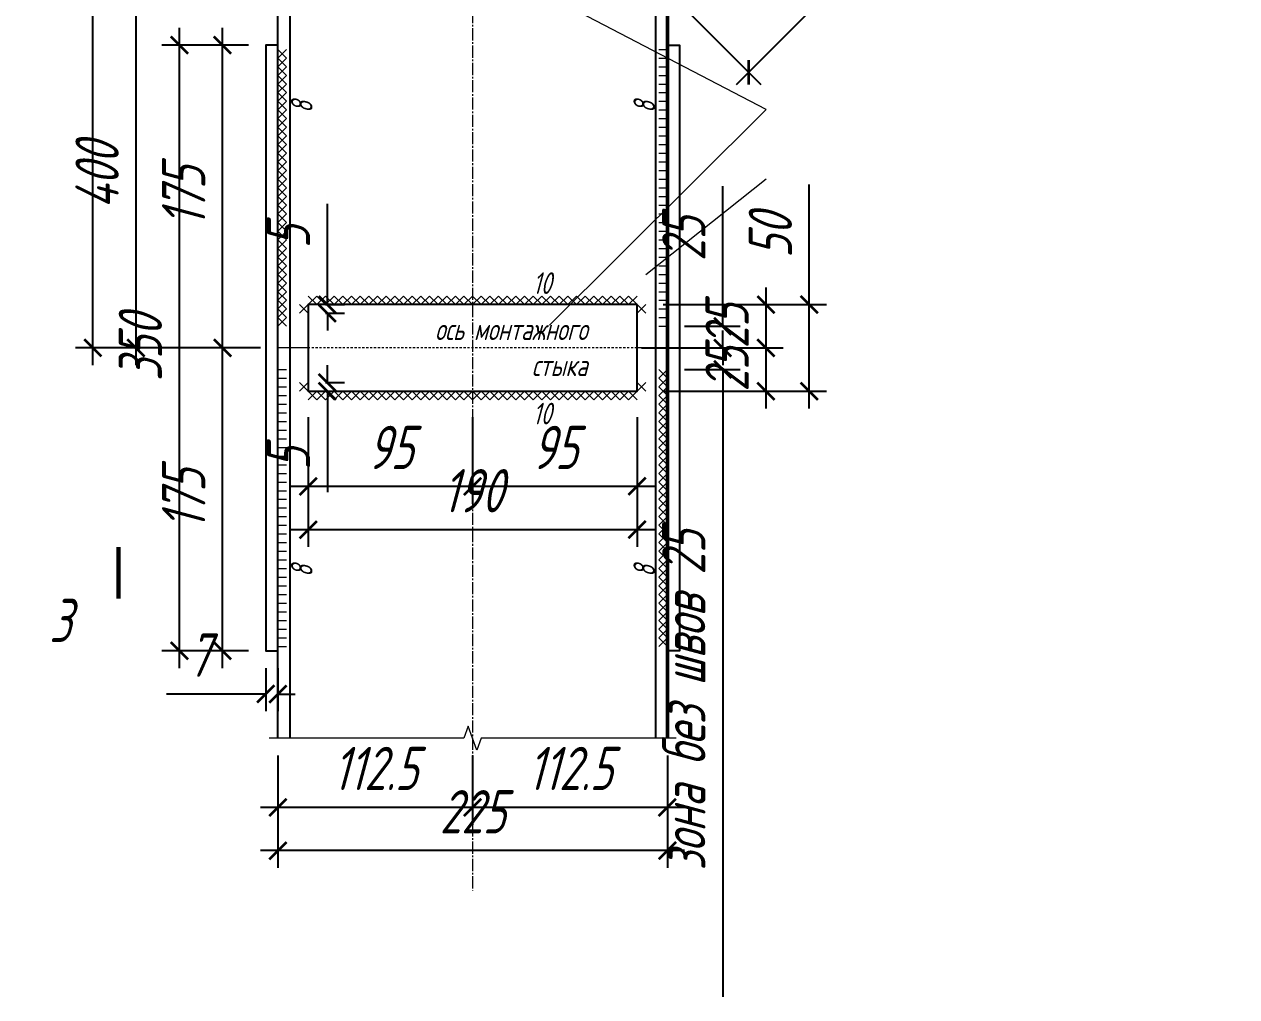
# Model space of a CAD drawing. Header units: millimetres. Extents: x -258606 to -95372, y 16759 to 83244.
# Drawn here: x -126517.4 to -126447.3, y 42220.6 to 42276.8 of the extents above; entities that cross this region are included whole.
import ezdxf

# ---------------------------------------------------------------- set-up
doc = ezdxf.new("R2010")
doc.units = ezdxf.units.MM
doc.header["$LTSCALE"] = 0.5
doc.linetypes.add('CENTRE', pattern=[1.7, 1.4, -0.1, 0.1, -0.1])
doc.linetypes.add('HIDDEN', pattern=[0.375, 0.25, -0.125])
for name, color, linetype, lineweight in [('NAD', 212, 'Continuous', 9), ('OS', 1, 'CENTRE', 9), ('PANEL', 152, 'Continuous', 9), ('RAZ', 5, 'Continuous', 9)]:
    doc.layers.add(name, color=color, linetype=linetype, lineweight=lineweight)
doc.styles.add('UNID', font='', dxfattribs={"width": 0.9, "oblique": 15})
doc.styles.get('UNID').set_extended_font_data('GOST type A')
doc.dimstyles.new('TICK10$0', dxfattribs={"dimtxt": 2.5, "dimasz": 1, "dimexe": 1, "dimexo": 1, "dimgap": 1, "dimtad": 3, "dimdec": 3, "dimlfac": 10, "dimzin": 9, "dimdsep": 46, "dimtxsty": 'UNID', "dimblk": 'ARCHTICK', "dimcen": 2, "dimdle": 1, "dimadec": 0, "dimazin": 0, "dimtfac": 1, "dimtdec": 3, "dimtofl": 0, "dimtmove": 0, "dimatfit": 3, "dimldrblk": 'OPEN30', "dimfxl": 1, "dimtvp": 1, "dimtolj": 1, "dimtzin": 9, "dimarcsym": 0})

# ---------------------------------------------------------------- blocks, each defined once
blk = doc.blocks.new('_ArchTick')
at = {"color": 0, "linetype": 'ByBlock', "const_width": 0.15}
blk.add_lwpolyline([(-0.5, -0.5), (0.5, 0.5)], dxfattribs=at)
blk = doc.blocks.new('*D1192')
at = {"layer": 'Defpoints', "color": 0, "transparency": 16777216}
for p in [(-126491.459, 42235.52), (-126480.209, 42235.52), (-126491.459, 42231.52)]:
    blk.add_point(p, dxfattribs=at)
at = {"layer": 'RAZ', "color": 0, "lineweight": -2, "transparency": 16777216}
for p, q in [((-126491.459, 42234.52), (-126491.459, 42230.52)), ((-126480.209, 42234.52), (-126480.209, 42230.52)), ((-126479.209, 42231.52), (-126492.459, 42231.52))]:
    blk.add_line(p, q, dxfattribs=at)
at = {"layer": 'RAZ', "color": 0, "lineweight": -2, "transparency": 16777216, "rotation": 180}
blk.add_blockref('_ArchTick', (-126491.459, 42231.52), dxfattribs=at)
at = {"layer": 'RAZ', "color": 0, "lineweight": -2, "transparency": 16777216}
blk.add_blockref('_ArchTick', (-126480.209, 42231.52), dxfattribs=at)
at = {"layer": 'RAZ', "color": 0, "transparency": 16777216, "insert": (-126485.834, 42233.77), "char_height": 2.5, "attachment_point": 5, "style": 'UNID'}
blk.add_mtext('\\A1;112.5', dxfattribs=at)
blk = doc.blocks.new('_Open30')
at = {"color": 0, "linetype": 'ByBlock', "lineweight": -2}
for p, q in [((-1, 0.268), (0, 0)), ((0, 0), (-1, -0.268)), ((0, 0), (-1, 0))]:
    blk.add_line(p, q, dxfattribs=at)
blk = doc.blocks.new('*D1193')
at = {"layer": 'Defpoints', "color": 0, "transparency": 16777216}
for p in [(-126502.709, 42235.52), (-126491.459, 42235.52), (-126502.709, 42231.52)]:
    blk.add_point(p, dxfattribs=at)
at = {"layer": 'RAZ', "color": 0, "lineweight": -2, "transparency": 16777216}
for p, q in [((-126502.709, 42234.52), (-126502.709, 42230.52)), ((-126491.459, 42234.52), (-126491.459, 42230.52)), ((-126490.459, 42231.52), (-126503.709, 42231.52))]:
    blk.add_line(p, q, dxfattribs=at)
at = {"layer": 'RAZ', "color": 0, "lineweight": -2, "transparency": 16777216, "rotation": 180}
blk.add_blockref('_ArchTick', (-126502.709, 42231.52), dxfattribs=at)
at = {"layer": 'RAZ', "color": 0, "lineweight": -2, "transparency": 16777216}
blk.add_blockref('_ArchTick', (-126491.459, 42231.52), dxfattribs=at)
at = {"layer": 'RAZ', "color": 0, "transparency": 16777216, "insert": (-126497.084, 42233.77), "char_height": 2.5, "attachment_point": 5, "style": 'UNID'}
blk.add_mtext('\\A1;112.5', dxfattribs=at)
blk = doc.blocks.new('*D1194')
at = {"layer": 'Defpoints', "color": 0, "transparency": 16777216}
for p in [(-126502.709, 42235.52), (-126480.209, 42235.52), (-126502.709, 42229.02)]:
    blk.add_point(p, dxfattribs=at)
at = {"layer": 'RAZ', "color": 0, "lineweight": -2, "transparency": 16777216}
for p, q in [((-126502.709, 42234.52), (-126502.709, 42228.02)), ((-126480.209, 42234.52), (-126480.209, 42228.02)), ((-126479.209, 42229.02), (-126503.709, 42229.02))]:
    blk.add_line(p, q, dxfattribs=at)
at = {"layer": 'RAZ', "color": 0, "lineweight": -2, "transparency": 16777216, "rotation": 180}
blk.add_blockref('_ArchTick', (-126502.709, 42229.02), dxfattribs=at)
at = {"layer": 'RAZ', "color": 0, "lineweight": -2, "transparency": 16777216}
blk.add_blockref('_ArchTick', (-126480.209, 42229.02), dxfattribs=at)
at = {"layer": 'RAZ', "color": 0, "transparency": 16777216, "insert": (-126491.459, 42231.27), "char_height": 2.5, "attachment_point": 5, "style": 'UNID'}
blk.add_mtext('\\A1;225', dxfattribs=at)
blk = doc.blocks.new('*D1195')
at = {"layer": 'Defpoints', "color": 0, "transparency": 16777216}
for p in [(-126491.459, 42255.071), (-126481.959, 42255.071), (-126491.459, 42250.071)]:
    blk.add_point(p, dxfattribs=at)
at = {"layer": 'RAZ', "color": 0, "lineweight": -2, "transparency": 16777216}
for p, q in [((-126491.459, 42254.071), (-126491.459, 42249.071)), ((-126481.959, 42254.071), (-126481.959, 42249.071)), ((-126480.959, 42250.071), (-126492.459, 42250.071))]:
    blk.add_line(p, q, dxfattribs=at)
at = {"layer": 'RAZ', "color": 0, "lineweight": -2, "transparency": 16777216, "rotation": 180}
blk.add_blockref('_ArchTick', (-126491.459, 42250.071), dxfattribs=at)
at = {"layer": 'RAZ', "color": 0, "lineweight": -2, "transparency": 16777216}
blk.add_blockref('_ArchTick', (-126481.959, 42250.071), dxfattribs=at)
at = {"layer": 'RAZ', "color": 0, "transparency": 16777216, "insert": (-126486.709, 42252.321), "char_height": 2.5, "attachment_point": 5, "style": 'UNID'}
blk.add_mtext('\\A1;95', dxfattribs=at)
blk = doc.blocks.new('*D1196')
at = {"layer": 'Defpoints', "color": 0, "transparency": 16777216}
for p in [(-126500.959, 42255.071), (-126491.459, 42255.071), (-126500.959, 42250.071)]:
    blk.add_point(p, dxfattribs=at)
at = {"layer": 'RAZ', "color": 0, "lineweight": -2, "transparency": 16777216}
for p, q in [((-126500.959, 42254.071), (-126500.959, 42249.071)), ((-126491.459, 42254.071), (-126491.459, 42249.071)), ((-126490.459, 42250.071), (-126501.959, 42250.071))]:
    blk.add_line(p, q, dxfattribs=at)
at = {"layer": 'RAZ', "color": 0, "lineweight": -2, "transparency": 16777216, "rotation": 180}
blk.add_blockref('_ArchTick', (-126500.959, 42250.071), dxfattribs=at)
at = {"layer": 'RAZ', "color": 0, "lineweight": -2, "transparency": 16777216}
blk.add_blockref('_ArchTick', (-126491.459, 42250.071), dxfattribs=at)
at = {"layer": 'RAZ', "color": 0, "transparency": 16777216, "insert": (-126496.209, 42252.321), "char_height": 2.5, "attachment_point": 5, "style": 'UNID'}
blk.add_mtext('\\A1;95', dxfattribs=at)
blk = doc.blocks.new('*D1197')
at = {"layer": 'Defpoints', "color": 0, "transparency": 16777216}
for p in [(-126500.959, 42255.071), (-126481.959, 42255.071), (-126481.959, 42247.571)]:
    blk.add_point(p, dxfattribs=at)
at = {"layer": 'RAZ', "color": 0, "lineweight": -2, "transparency": 16777216}
for p, q in [((-126500.959, 42254.071), (-126500.959, 42246.571)), ((-126481.959, 42254.071), (-126481.959, 42246.571)), ((-126501.959, 42247.571), (-126480.959, 42247.571))]:
    blk.add_line(p, q, dxfattribs=at)
at = {"layer": 'RAZ', "color": 0, "lineweight": -2, "transparency": 16777216, "rotation": 180}
blk.add_blockref('_ArchTick', (-126500.959, 42247.571), dxfattribs=at)
at = {"layer": 'RAZ', "color": 0, "lineweight": -2, "transparency": 16777216}
blk.add_blockref('_ArchTick', (-126481.959, 42247.571), dxfattribs=at)
at = {"layer": 'RAZ', "color": 0, "transparency": 16777216, "insert": (-126491.459, 42249.821), "char_height": 2.5, "attachment_point": 5, "style": 'UNID'}
blk.add_mtext('\\A1;190', dxfattribs=at)
blk = doc.blocks.new('*D1198')
at = {"layer": 'Defpoints', "color": 0, "transparency": 16777216}
for p in [(-126503.409, 42240.572), (-126502.709, 42240.572), (-126503.409, 42238.072)]:
    blk.add_point(p, dxfattribs=at)
at = {"layer": 'RAZ', "color": 0, "lineweight": -2, "transparency": 16777216}
for p, q in [((-126503.409, 42239.572), (-126503.409, 42237.072)), ((-126502.709, 42239.572), (-126502.709, 42237.072)), ((-126503.409, 42238.072), (-126509.151, 42238.072)), ((-126502.709, 42238.072), (-126501.709, 42238.072))]:
    blk.add_line(p, q, dxfattribs=at)
blk.add_blockref('_ArchTick', (-126503.409, 42238.072), dxfattribs=at)
at = {"layer": 'RAZ', "color": 0, "lineweight": -2, "transparency": 16777216, "rotation": 180}
blk.add_blockref('_ArchTick', (-126502.709, 42238.072), dxfattribs=at)
at = {"layer": 'RAZ', "color": 0, "transparency": 16777216, "insert": (-126507.28, 42240.322), "char_height": 2.5, "attachment_point": 5, "style": 'UNID'}
blk.add_mtext('\\A1;7', dxfattribs=at)
blk = doc.blocks.new('*D1200')
at = {"layer": 'Defpoints', "color": 0, "transparency": 16777216}
for p in [(-126505.909, 42258.072), (-126502.709, 42258.072), (-126503.409, 42240.572)]:
    blk.add_point(p, dxfattribs=at)
at = {"layer": 'RAZ', "color": 0, "lineweight": -2, "transparency": 16777216}
for p, q in [((-126505.909, 42239.572), (-126505.909, 42259.072)), ((-126503.709, 42258.072), (-126506.909, 42258.072)), ((-126504.409, 42240.572), (-126506.909, 42240.572))]:
    blk.add_line(p, q, dxfattribs=at)
for p, rotation in [((-126505.909, 42258.072), 90), ((-126505.909, 42240.572), 270)]:
    blk.add_blockref('_ArchTick', p, dxfattribs=dict(at, rotation=rotation))
at = {"layer": 'RAZ', "color": 0, "transparency": 16777216, "insert": (-126508.159, 42249.322), "char_height": 2.5, "attachment_point": 5, "rotation": 90, "style": 'UNID'}
blk.add_mtext('\\A1;175', dxfattribs=at)
blk = doc.blocks.new('*D1201')
at = {"layer": 'Defpoints', "color": 0, "transparency": 16777216}
for p in [(-126505.909, 42275.572), (-126503.409, 42275.572), (-126502.709, 42258.072)]:
    blk.add_point(p, dxfattribs=at)
at = {"layer": 'RAZ', "color": 0, "lineweight": -2, "transparency": 16777216}
for p, q in [((-126505.909, 42257.072), (-126505.909, 42276.572)), ((-126504.409, 42275.572), (-126506.909, 42275.572)), ((-126503.709, 42258.072), (-126506.909, 42258.072))]:
    blk.add_line(p, q, dxfattribs=at)
for p, rotation in [((-126505.909, 42275.572), 90), ((-126505.909, 42258.072), 270)]:
    blk.add_blockref('_ArchTick', p, dxfattribs=dict(at, rotation=rotation))
at = {"layer": 'RAZ', "color": 0, "transparency": 16777216, "insert": (-126508.159, 42266.822), "char_height": 2.5, "attachment_point": 5, "rotation": 90, "style": 'UNID'}
blk.add_mtext('\\A1;175', dxfattribs=at)
blk = doc.blocks.new('*D1202')
at = {"layer": 'Defpoints', "color": 0, "transparency": 16777216}
for p in [(-126503.409, 42275.572), (-126508.409, 42240.572), (-126503.409, 42240.572)]:
    blk.add_point(p, dxfattribs=at)
at = {"layer": 'RAZ', "color": 0, "lineweight": -2, "transparency": 16777216}
for p, q in [((-126508.409, 42276.572), (-126508.409, 42239.572)), ((-126504.409, 42275.572), (-126509.409, 42275.572)), ((-126504.409, 42240.572), (-126509.409, 42240.572))]:
    blk.add_line(p, q, dxfattribs=at)
for p, rotation in [((-126508.409, 42275.572), 90), ((-126508.409, 42240.572), 270)]:
    blk.add_blockref('_ArchTick', p, dxfattribs=dict(at, rotation=rotation))
at = {"layer": 'RAZ', "color": 0, "transparency": 16777216, "insert": (-126510.659, 42258.072), "char_height": 2.5, "attachment_point": 5, "rotation": 90, "style": 'UNID'}
blk.add_mtext('\\A1;350', dxfattribs=at)
blk = doc.blocks.new('*D1203')
at = {"layer": 'Defpoints', "color": 0, "transparency": 16777216}
for p in [(-126513.409, 42328.072), (-126502.709, 42328.072), (-126502.709, 42258.072)]:
    blk.add_point(p, dxfattribs=at)
at = {"layer": 'RAZ', "color": 0, "lineweight": -2, "transparency": 16777216}
for p, q in [((-126513.409, 42257.072), (-126513.409, 42329.072)), ((-126503.709, 42328.072), (-126514.409, 42328.072)), ((-126503.709, 42258.072), (-126514.409, 42258.072))]:
    blk.add_line(p, q, dxfattribs=at)
for p, rotation in [((-126513.409, 42328.072), 90), ((-126513.409, 42258.072), 270)]:
    blk.add_blockref('_ArchTick', p, dxfattribs=dict(at, rotation=rotation))
at = {"layer": 'RAZ', "color": 0, "transparency": 16777216, "insert": (-126515.659, 42293.072), "char_height": 2.5, "attachment_point": 5, "rotation": 90, "style": 'UNID'}
blk.add_mtext('\\A1;700', dxfattribs=at)
blk = doc.blocks.new('*D1204')
at = {"layer": 'Defpoints', "color": 0, "transparency": 16777216}
for p in [(-126480.209, 42258.071), (-126474.509, 42258.071), (-126481.459, 42255.571)]:
    blk.add_point(p, dxfattribs=at)
at = {"layer": 'RAZ', "color": 0, "lineweight": -2, "transparency": 16777216}
for p, q in [((-126474.509, 42254.571), (-126474.509, 42259.071)), ((-126479.209, 42258.071), (-126473.509, 42258.071)), ((-126480.459, 42255.571), (-126473.509, 42255.571))]:
    blk.add_line(p, q, dxfattribs=at)
for p, rotation in [((-126474.509, 42258.071), 90), ((-126474.509, 42255.571), 270)]:
    blk.add_blockref('_ArchTick', p, dxfattribs=dict(at, rotation=rotation))
at = {"layer": 'RAZ', "color": 0, "transparency": 16777216, "insert": (-126476.759, 42256.821), "char_height": 2.5, "attachment_point": 5, "rotation": 90, "style": 'UNID'}
blk.add_mtext('\\A1;25', dxfattribs=at)
blk = doc.blocks.new('*D1205')
at = {"layer": 'Defpoints', "color": 0, "transparency": 16777216}
for p in [(-126481.459, 42260.571), (-126474.509, 42260.571), (-126480.209, 42258.071)]:
    blk.add_point(p, dxfattribs=at)
at = {"layer": 'RAZ', "color": 0, "lineweight": -2, "transparency": 16777216}
for p, q in [((-126474.509, 42257.071), (-126474.509, 42261.571)), ((-126480.459, 42260.571), (-126473.509, 42260.571)), ((-126479.209, 42258.071), (-126473.509, 42258.071))]:
    blk.add_line(p, q, dxfattribs=at)
for p, rotation in [((-126474.509, 42260.571), 90), ((-126474.509, 42258.071), 270)]:
    blk.add_blockref('_ArchTick', p, dxfattribs=dict(at, rotation=rotation))
at = {"layer": 'RAZ', "color": 0, "transparency": 16777216, "insert": (-126476.759, 42259.321), "char_height": 2.5, "attachment_point": 5, "rotation": 90, "style": 'UNID'}
blk.add_mtext('\\A1;25', dxfattribs=at)
blk = doc.blocks.new('*D1206')
at = {"layer": 'Defpoints', "color": 0, "transparency": 16777216}
for p in [(-126481.459, 42260.571), (-126472.009, 42260.571), (-126481.459, 42255.571)]:
    blk.add_point(p, dxfattribs=at)
at = {"layer": 'RAZ', "color": 0, "lineweight": -2, "transparency": 16777216}
for p, q in [((-126472.009, 42260.571), (-126472.009, 42267.522)), ((-126480.459, 42260.571), (-126471.009, 42260.571)), ((-126472.009, 42254.571), (-126472.009, 42260.571)), ((-126480.459, 42255.571), (-126471.009, 42255.571))]:
    blk.add_line(p, q, dxfattribs=at)
for p, rotation in [((-126472.009, 42260.571), 90), ((-126472.009, 42255.571), 270)]:
    blk.add_blockref('_ArchTick', p, dxfattribs=dict(at, rotation=rotation))
at = {"layer": 'RAZ', "color": 0, "transparency": 16777216, "insert": (-126474.259, 42264.546), "char_height": 2.5, "attachment_point": 5, "rotation": 90, "style": 'UNID'}
blk.add_mtext('\\A1;50', dxfattribs=at)
blk = doc.blocks.new('*D1211')
at = {"layer": 'Defpoints', "color": 0, "transparency": 16777216}
for p in [(-126452.713, 42306.189), (-126448.017, 42301.493), (-126480.209, 42278.693)]:
    blk.add_point(p, dxfattribs=at)
at = {"layer": 'RAZ', "color": 0, "lineweight": -2, "transparency": 16777216}
for p, q in [((-126452.006, 42305.482), (-126447.31, 42300.786)), ((-126476.22, 42273.29), (-126447.31, 42302.2)), ((-126479.502, 42277.986), (-126474.806, 42273.29))]:
    blk.add_line(p, q, dxfattribs=at)
for p, rotation in [((-126448.017, 42301.493), 44.99999999996967), ((-126475.513, 42273.997), 224.9999999999697)]:
    blk.add_blockref('_ArchTick', p, dxfattribs=dict(at, rotation=rotation))
at = {"layer": 'RAZ', "color": 0, "transparency": 16777216, "insert": (-126463.356, 42289.336), "char_height": 2.5, "attachment_point": 5, "rotation": 45, "style": 'UNID'}
blk.add_mtext('\\A1;780', dxfattribs=at)
blk = doc.blocks.new('razvlu')
at = {"layer": 'NAD', "const_width": 0.5}
blk.add_lwpolyline([(0, 2), (0, -4)], dxfattribs=at)
at = {"layer": 'NAD'}
blk.add_lwpolyline([(0, 0, 0, 1.76, 0), (5, 0, 0, 0, 0), (10, 0, 0, 0, 0)], format="xyseb", dxfattribs=at)
at = {"layer": 'NAD', "style": 'UNID', "flags": 4}
blk.add_attdef('D', (5, 2), '', height=5, dxfattribs=at)
blk = doc.blocks.new('*D1158')
at = {"layer": 'Defpoints', "color": 0, "transparency": 16777216}
for p in [(-126510.909, 42277.979), (-126502.015, 42277.979), (-126503.409, 42258.072)]:
    blk.add_point(p, dxfattribs=at)
at = {"layer": 'RAZ', "color": 0, "lineweight": -2, "transparency": 16777216}
for p, q in [((-126510.909, 42257.072), (-126510.909, 42278.979)), ((-126503.015, 42277.979), (-126511.909, 42277.979)), ((-126504.409, 42258.072), (-126511.909, 42258.072))]:
    blk.add_line(p, q, dxfattribs=at)
for p, rotation in [((-126510.909, 42277.979), 90), ((-126510.909, 42258.072), 270)]:
    blk.add_blockref('_ArchTick', p, dxfattribs=dict(at, rotation=rotation))
at = {"layer": 'RAZ', "color": 0, "transparency": 16777216, "insert": (-126513.159, 42268.026), "char_height": 2.5, "attachment_point": 5, "rotation": 90, "style": 'UNID'}
blk.add_mtext('\\A1;400', dxfattribs=at)
blk = doc.blocks.new('*D1147')
at = {"layer": 'Defpoints', "color": 0, "transparency": 16777216}
for p in [(-126482.709, 42258.071), (-126477.009, 42258.071), (-126480.209, 42256.822)]:
    blk.add_point(p, dxfattribs=at)
at = {"layer": 'RAZ', "color": 0, "lineweight": -2, "transparency": 16777216}
for p, q in [((-126477.009, 42258.071), (-126477.009, 42259.071)), ((-126481.709, 42258.071), (-126476.009, 42258.071)), ((-126479.209, 42256.822), (-126476.009, 42256.822)), ((-126477.009, 42256.822), (-126477.009, 42220.577))]:
    blk.add_line(p, q, dxfattribs=at)
for p, rotation in [((-126477.009, 42258.071), 270), ((-126477.009, 42256.822), 90)]:
    blk.add_blockref('_ArchTick', p, dxfattribs=dict(at, rotation=rotation))
at = {"layer": 'RAZ', "color": 0, "transparency": 16777216, "insert": (-126479.259, 42237.699), "char_height": 2.5, "attachment_point": 5, "rotation": 90, "style": 'UNID'}
blk.add_mtext('\\A1;зона без швов 25', dxfattribs=at)
blk = doc.blocks.new('*D1148')
at = {"layer": 'Defpoints', "color": 0, "ltscale": 0.068, "transparency": 16777216}
for p in [(-126480.209, 42259.322), (-126477.009, 42259.322), (-126481.959, 42258.071)]:
    blk.add_point(p, dxfattribs=at)
at = {"layer": 'RAZ', "color": 0, "lineweight": -2, "ltscale": 0.068, "transparency": 16777216}
for p, q in [((-126477.009, 42259.322), (-126477.009, 42267.42)), ((-126479.209, 42259.322), (-126476.009, 42259.322)), ((-126480.959, 42258.071), (-126476.009, 42258.071)), ((-126477.009, 42258.071), (-126477.009, 42257.071))]:
    blk.add_line(p, q, dxfattribs=at)
for p, rotation in [((-126477.009, 42259.322), 270), ((-126477.009, 42258.071), 90)]:
    blk.add_blockref('_ArchTick', p, dxfattribs=dict(at, rotation=rotation))
at = {"layer": 'RAZ', "color": 0, "ltscale": 0.068, "transparency": 16777216, "insert": (-126479.259, 42264.371), "char_height": 2.5, "attachment_point": 5, "rotation": 90, "style": 'UNID'}
blk.add_mtext('\\A1;25', dxfattribs=at)
blk = doc.blocks.new('*D1153')
at = {"layer": 'Defpoints', "color": 0, "ltscale": 0.068, "transparency": 16777216}
for p in [(-126500.959, 42260.571), (-126499.855, 42260.571), (-126500.959, 42260.071)]:
    blk.add_point(p, dxfattribs=at)
at = {"layer": 'RAZ', "color": 0, "lineweight": -2, "ltscale": 0.068, "transparency": 16777216}
for p, q in [((-126499.855, 42260.571), (-126499.855, 42266.399)), ((-126499.959, 42260.571), (-126498.855, 42260.571)), ((-126499.959, 42260.071), (-126498.855, 42260.071)), ((-126499.855, 42260.071), (-126499.855, 42259.071))]:
    blk.add_line(p, q, dxfattribs=at)
for p, rotation in [((-126499.855, 42260.571), 270), ((-126499.855, 42260.071), 90)]:
    blk.add_blockref('_ArchTick', p, dxfattribs=dict(at, rotation=rotation))
at = {"layer": 'RAZ', "color": 0, "ltscale": 0.068, "transparency": 16777216, "insert": (-126502.105, 42264.485), "char_height": 2.5, "attachment_point": 5, "rotation": 90, "style": 'UNID'}
blk.add_mtext('\\A1;5', dxfattribs=at)
blk = doc.blocks.new('*D1154')
at = {"layer": 'Defpoints', "color": 0, "ltscale": 0.068, "transparency": 16777216}
for p in [(-126500.959, 42256.072), (-126500.959, 42255.572), (-126499.855, 42255.572)]:
    blk.add_point(p, dxfattribs=at)
at = {"layer": 'RAZ', "color": 0, "lineweight": -2, "ltscale": 0.068, "transparency": 16777216}
for p, q in [((-126499.855, 42256.072), (-126499.855, 42257.072)), ((-126499.959, 42256.072), (-126498.855, 42256.072)), ((-126499.959, 42255.572), (-126498.855, 42255.572)), ((-126499.855, 42255.572), (-126499.855, 42249.744))]:
    blk.add_line(p, q, dxfattribs=at)
for p, rotation in [((-126499.855, 42256.072), 270), ((-126499.855, 42255.572), 90)]:
    blk.add_blockref('_ArchTick', p, dxfattribs=dict(at, rotation=rotation))
at = {"layer": 'RAZ', "color": 0, "ltscale": 0.068, "transparency": 16777216, "insert": (-126502.105, 42251.658), "char_height": 2.5, "attachment_point": 5, "rotation": 90, "style": 'UNID'}
blk.add_mtext('\\A1;5', dxfattribs=at)

msp = doc.modelspace()

# ---------------------------------------------------------------- linework, layer by layer
at = {"color": 0, "flags": 128}
for points in [[(-126502.70926, 42235.52014), (-126502.70926, 42328.07192)], [(-126480.8805, 42235.52014), (-126480.8805, 42302.89936)], [(-126502.00806, 42235.52014), (-126502.00806, 42300.43474)], [(-126502.70926, 42240.57194), (-126502.70926, 42275.57194), (-126503.40926, 42275.57194), (-126503.40926, 42240.57194), (-126502.70926, 42240.57194)], [(-126480.20926, 42240.57194), (-126480.20926, 42275.57194), (-126479.50926, 42275.57194), (-126479.50926, 42240.57194), (-126480.20926, 42240.57194)], [(-126481.95926, 42260.57147), (-126500.95926, 42260.57147), (-126500.95926, 42255.57147), (-126481.95926, 42255.57147), (-126481.95926, 42260.57147)]]:
    msp.add_lwpolyline(points, dxfattribs=at)
at = {"color": 0, "lineweight": 50, "flags": 128}
msp.add_lwpolyline([(-126480.20926, 42302.97947), (-126480.20926, 42235.52014)], dxfattribs=at)
at = {"layer": 'NAD', "color": 0}
msp.add_line((-126481.45341, 42262.30595), (-126474.50926, 42267.84297), dxfattribs=at)
at = {"layer": 'NAD', "color": 0, "flags": 128}
for points in [[(-126474.50926, 42271.84297), (-126486.66562, 42278.21149)], [(-126487.0167, 42259.38244), (-126474.50926, 42271.84297)]]:
    msp.add_lwpolyline(points, dxfattribs=at)
at = {"layer": 'OS', "color": 0, "flags": 128}
msp.add_lwpolyline([(-126491.45926, 42315.54116), (-126491.45926, 42226.7107)], dxfattribs=at)
at = {"layer": 'PANEL', "color": 0, "flags": 128}
for points in [[(-126502.20926, 42275.32194), (-126502.70926, 42274.82194), (-126502.20926, 42274.32194), (-126502.70926, 42273.82194), (-126502.20926, 42273.32194), (-126502.70926, 42272.82194), (-126502.20926, 42272.32194), (-126502.70926, 42271.82194), (-126502.20926, 42271.32194), (-126502.70926, 42270.82194), (-126502.20926, 42270.32194), (-126502.70926, 42269.82194), (-126502.20926, 42269.32194), (-126502.70926, 42268.82194), (-126502.20926, 42268.32194), (-126502.70926, 42267.82194), (-126502.20926, 42267.32194), (-126502.70926, 42266.82194), (-126502.20926, 42266.32194), (-126502.70926, 42265.82194), (-126502.20926, 42265.32194), (-126502.70926, 42264.82194), (-126502.20926, 42264.32194), (-126502.70926, 42263.82194), (-126502.20926, 42263.32194), (-126502.70926, 42262.82194), (-126502.20926, 42262.32194), (-126502.70926, 42261.82194), (-126502.20926, 42261.32194), (-126502.70926, 42260.82194), (-126502.20926, 42260.32194), (-126502.70926, 42259.82194), (-126502.20926, 42259.32194)], [(-126502.70926, 42275.32194), (-126502.20926, 42274.82194), (-126502.70926, 42274.32194), (-126502.20926, 42273.82194), (-126502.70926, 42273.32194), (-126502.20926, 42272.82194), (-126502.70926, 42272.32194), (-126502.20926, 42271.82194), (-126502.70926, 42271.32194), (-126502.20926, 42270.82194), (-126502.70926, 42270.32194), (-126502.20926, 42269.82194), (-126502.70926, 42269.32194), (-126502.20926, 42268.82194), (-126502.70926, 42268.32194), (-126502.20926, 42267.82194), (-126502.70926, 42267.32194), (-126502.20926, 42266.82194), (-126502.70926, 42266.32194), (-126502.20926, 42265.82194), (-126502.70926, 42265.32194), (-126502.20926, 42264.82194), (-126502.70926, 42264.32194), (-126502.20926, 42263.82194), (-126502.70926, 42263.32194), (-126502.20926, 42262.82194), (-126502.70926, 42262.32194), (-126502.20926, 42261.82194), (-126502.70926, 42261.32194), (-126502.20926, 42260.82194), (-126502.70926, 42260.32194), (-126502.20926, 42259.82194), (-126502.70926, 42259.32194)], [(-126480.70926, 42275.32194), (-126480.20926, 42275.32194)], [(-126480.70926, 42274.82194), (-126480.20926, 42274.82194)], [(-126480.70926, 42274.32194), (-126480.20926, 42274.32194)], [(-126480.70926, 42273.82194), (-126480.20926, 42273.82194)], [(-126480.70926, 42273.32194), (-126480.20926, 42273.32194)], [(-126480.70926, 42272.82194), (-126480.20926, 42272.82194)], [(-126480.70926, 42272.32194), (-126480.20926, 42272.32194)], [(-126480.70926, 42271.82194), (-126480.20926, 42271.82194)], [(-126480.70926, 42271.32194), (-126480.20926, 42271.32194)], [(-126480.70926, 42270.82194), (-126480.20926, 42270.82194)], [(-126480.70926, 42270.32194), (-126480.20926, 42270.32194)], [(-126480.70926, 42269.82194), (-126480.20926, 42269.82194)], [(-126480.70926, 42269.32194), (-126480.20926, 42269.32194)], [(-126480.70926, 42268.82194), (-126480.20926, 42268.82194)], [(-126480.70926, 42268.32194), (-126480.20926, 42268.32194)], [(-126480.70926, 42267.82194), (-126480.20926, 42267.82194)], [(-126480.70926, 42267.32194), (-126480.20926, 42267.32194)], [(-126480.70926, 42266.82194), (-126480.20926, 42266.82194)], [(-126480.70926, 42266.32194), (-126480.20926, 42266.32194)], [(-126480.70926, 42265.82194), (-126480.20926, 42265.82194)], [(-126480.70926, 42265.32194), (-126480.20926, 42265.32194)], [(-126480.70926, 42264.82194), (-126480.20926, 42264.82194)], [(-126480.70926, 42264.32194), (-126480.20926, 42264.32194)], [(-126480.70926, 42263.82194), (-126480.20926, 42263.82194)], [(-126480.70926, 42263.32194), (-126480.20926, 42263.32194)], [(-126480.70926, 42262.82194), (-126480.20926, 42262.82194)], [(-126480.70926, 42262.32194), (-126480.20926, 42262.32194)], [(-126480.70926, 42261.82194), (-126480.20926, 42261.82194)], [(-126480.70926, 42261.32194), (-126480.20926, 42261.32194)], [(-126500.95926, 42260.07125), (-126501.45926, 42260.57125)], [(-126500.95926, 42260.57125), (-126501.45926, 42260.07125)], [(-126500.95926, 42260.07125), (-126501.45926, 42260.57125)], [(-126500.95926, 42260.57125), (-126501.45926, 42260.07125)], [(-126500.45926, 42260.57147), (-126500.95926, 42261.07147)], [(-126500.45926, 42261.07147), (-126500.95926, 42260.57147)], [(-126499.95926, 42260.57147), (-126500.45926, 42261.07147)], [(-126499.95926, 42261.07147), (-126500.45926, 42260.57147)], [(-126499.45926, 42260.57147), (-126499.95926, 42261.07147)], [(-126499.45926, 42261.07147), (-126499.95926, 42260.57147)], [(-126498.95926, 42260.57147), (-126499.45926, 42261.07147)], [(-126498.95926, 42261.07147), (-126499.45926, 42260.57147)], [(-126498.45926, 42260.57147), (-126498.95926, 42261.07147)], [(-126498.45926, 42261.07147), (-126498.95926, 42260.57147)], [(-126497.95926, 42260.57147), (-126498.45926, 42261.07147)], [(-126497.95926, 42261.07147), (-126498.45926, 42260.57147)], [(-126497.45926, 42260.57147), (-126497.95926, 42261.07147)], [(-126497.45926, 42261.07147), (-126497.95926, 42260.57147)], [(-126496.95926, 42260.57147), (-126497.45926, 42261.07147)], [(-126496.95926, 42261.07147), (-126497.45926, 42260.57147)], [(-126496.45926, 42260.57147), (-126496.95926, 42261.07147)], [(-126496.45926, 42261.07147), (-126496.95926, 42260.57147)], [(-126495.95926, 42260.57147), (-126496.45926, 42261.07147)], [(-126495.95926, 42261.07147), (-126496.45926, 42260.57147)], [(-126495.45926, 42260.57147), (-126495.95926, 42261.07147)], [(-126495.45926, 42261.07147), (-126495.95926, 42260.57147)], [(-126494.95926, 42260.57147), (-126495.45926, 42261.07147)], [(-126494.95926, 42261.07147), (-126495.45926, 42260.57147)], [(-126494.45926, 42260.57147), (-126494.95926, 42261.07147)], [(-126494.45926, 42261.07147), (-126494.95926, 42260.57147)], [(-126493.95926, 42260.57147), (-126494.45926, 42261.07147)], [(-126493.95926, 42261.07147), (-126494.45926, 42260.57147)], [(-126493.45926, 42260.57147), (-126493.95926, 42261.07147)], [(-126493.45926, 42261.07147), (-126493.95926, 42260.57147)], [(-126492.95926, 42260.57147), (-126493.45926, 42261.07147)], [(-126492.95926, 42261.07147), (-126493.45926, 42260.57147)], [(-126492.45926, 42260.57147), (-126492.95926, 42261.07147)], [(-126492.45926, 42261.07147), (-126492.95926, 42260.57147)], [(-126491.95926, 42260.57147), (-126492.45926, 42261.07147)], [(-126491.95926, 42261.07147), (-126492.45926, 42260.57147)], [(-126491.45926, 42260.57147), (-126491.95926, 42261.07147)], [(-126491.45926, 42261.07147), (-126491.95926, 42260.57147)], [(-126490.95926, 42260.57147), (-126491.45926, 42261.07147)], [(-126490.95926, 42261.07147), (-126491.45926, 42260.57147)], [(-126490.45926, 42260.57147), (-126490.95926, 42261.07147)], [(-126490.45926, 42261.07147), (-126490.95926, 42260.57147)], [(-126489.95926, 42260.57147), (-126490.45926, 42261.07147)], [(-126489.95926, 42261.07147), (-126490.45926, 42260.57147)], [(-126489.45926, 42260.57147), (-126489.95926, 42261.07147)], [(-126489.45926, 42261.07147), (-126489.95926, 42260.57147)], [(-126488.95926, 42260.57147), (-126489.45926, 42261.07147)], [(-126488.95926, 42261.07147), (-126489.45926, 42260.57147)], [(-126488.45926, 42260.57147), (-126488.95926, 42261.07147)], [(-126488.45926, 42261.07147), (-126488.95926, 42260.57147)], [(-126487.95926, 42260.57147), (-126488.45926, 42261.07147)], [(-126487.95926, 42261.07147), (-126488.45926, 42260.57147)], [(-126487.45926, 42260.57147), (-126487.95926, 42261.07147)], [(-126487.45926, 42261.07147), (-126487.95926, 42260.57147)], [(-126486.95926, 42260.57147), (-126487.45926, 42261.07147)], [(-126486.95926, 42261.07147), (-126487.45926, 42260.57147)], [(-126486.45926, 42260.57147), (-126486.95926, 42261.07147)], [(-126486.45926, 42261.07147), (-126486.95926, 42260.57147)], [(-126485.95926, 42260.57147), (-126486.45926, 42261.07147)], [(-126485.95926, 42261.07147), (-126486.45926, 42260.57147)], [(-126485.45926, 42260.57147), (-126485.95926, 42261.07147)], [(-126485.45926, 42261.07147), (-126485.95926, 42260.57147)], [(-126484.95926, 42260.57147), (-126485.45926, 42261.07147)], [(-126484.95926, 42261.07147), (-126485.45926, 42260.57147)], [(-126484.45926, 42260.57147), (-126484.95926, 42261.07147)], [(-126484.45926, 42261.07147), (-126484.95926, 42260.57147)], [(-126483.95926, 42260.57147), (-126484.45926, 42261.07147)], [(-126483.95926, 42261.07147), (-126484.45926, 42260.57147)], [(-126483.45926, 42260.57147), (-126483.95926, 42261.07147)], [(-126483.45926, 42261.07147), (-126483.95926, 42260.57147)], [(-126482.95926, 42260.57147), (-126483.45926, 42261.07147)], [(-126482.95926, 42261.07147), (-126483.45926, 42260.57147)], [(-126482.45926, 42260.57147), (-126482.95926, 42261.07147)], [(-126482.45926, 42261.07147), (-126482.95926, 42260.57147)], [(-126481.95926, 42260.57147), (-126482.45926, 42261.07147)], [(-126481.95926, 42261.07147), (-126482.45926, 42260.57147)], [(-126481.45926, 42260.07125), (-126481.95926, 42260.57125)], [(-126481.45926, 42260.57125), (-126481.95926, 42260.07125)], [(-126480.70926, 42260.82194), (-126480.20926, 42260.82194)], [(-126480.70926, 42260.32194), (-126480.20926, 42260.32194)], [(-126480.70926, 42259.82194), (-126480.20926, 42259.82194)], [(-126480.70926, 42259.32194), (-126480.20926, 42259.32194)], [(-126500.95926, 42258.07189), (-126502.70926, 42258.07194)], [(-126480.20926, 42258.07124), (-126481.95926, 42258.0713)], [(-126502.70926, 42256.82194), (-126502.20926, 42256.82194)], [(-126502.70926, 42256.32194), (-126502.20926, 42256.32194)], [(-126480.20926, 42256.82194), (-126480.70926, 42256.32194), (-126480.20926, 42255.82194), (-126480.70926, 42255.32194), (-126480.20926, 42254.82194), (-126480.70926, 42254.32194), (-126480.20926, 42253.82194), (-126480.70926, 42253.32194), (-126480.20926, 42252.82194), (-126480.70926, 42252.32194), (-126480.20926, 42251.82194), (-126480.70926, 42251.32194), (-126480.20926, 42250.82194), (-126480.70926, 42250.32194), (-126480.20926, 42249.82194), (-126480.70926, 42249.32194), (-126480.20926, 42248.82194), (-126480.70926, 42248.32194), (-126480.20926, 42247.82194), (-126480.70926, 42247.32194), (-126480.20926, 42246.82194), (-126480.70926, 42246.32194), (-126480.20926, 42245.82194), (-126480.70926, 42245.32194), (-126480.20926, 42244.82194), (-126480.70926, 42244.32194), (-126480.20926, 42243.82194), (-126480.70926, 42243.32194), (-126480.20926, 42242.82194), (-126480.70926, 42242.32194), (-126480.20926, 42241.82194), (-126480.70926, 42241.32194), (-126480.20926, 42240.82194)], [(-126480.70926, 42256.82194), (-126480.20926, 42256.32194), (-126480.70926, 42255.82194), (-126480.20926, 42255.32194), (-126480.70926, 42254.82194), (-126480.20926, 42254.32194), (-126480.70926, 42253.82194), (-126480.20926, 42253.32194), (-126480.70926, 42252.82194), (-126480.20926, 42252.32194), (-126480.70926, 42251.82194), (-126480.20926, 42251.32194), (-126480.70926, 42250.82194), (-126480.20926, 42250.32194), (-126480.70926, 42249.82194), (-126480.20926, 42249.32194), (-126480.70926, 42248.82194), (-126480.20926, 42248.32194), (-126480.70926, 42247.82194), (-126480.20926, 42247.32194), (-126480.70926, 42246.82194), (-126480.20926, 42246.32194), (-126480.70926, 42245.82194), (-126480.20926, 42245.32194), (-126480.70926, 42244.82194), (-126480.20926, 42244.32194), (-126480.70926, 42243.82194), (-126480.20926, 42243.32194), (-126480.70926, 42242.82194), (-126480.20926, 42242.32194), (-126480.70926, 42241.82194), (-126480.20926, 42241.32194), (-126480.70926, 42240.82194)], [(-126502.70926, 42255.82194), (-126502.20926, 42255.82194)], [(-126500.95926, 42255.57125), (-126501.45926, 42256.07125)], [(-126500.95926, 42256.07125), (-126501.45926, 42255.57125)], [(-126481.45949, 42255.57123), (-126481.95949, 42256.07123)], [(-126481.45949, 42256.07123), (-126481.95949, 42255.57123)], [(-126502.70926, 42255.32194), (-126502.20926, 42255.32194)], [(-126500.45926, 42255.07147), (-126500.95926, 42255.57147)], [(-126500.45926, 42255.57147), (-126500.95926, 42255.07147)], [(-126499.95926, 42255.07147), (-126500.45926, 42255.57147)], [(-126499.95926, 42255.57147), (-126500.45926, 42255.07147)], [(-126499.45926, 42255.07147), (-126499.95926, 42255.57147)], [(-126499.45926, 42255.57147), (-126499.95926, 42255.07147)], [(-126498.95926, 42255.07147), (-126499.45926, 42255.57147)], [(-126498.95926, 42255.57147), (-126499.45926, 42255.07147)], [(-126498.45926, 42255.07147), (-126498.95926, 42255.57147)], [(-126498.45926, 42255.57147), (-126498.95926, 42255.07147)], [(-126497.95926, 42255.07147), (-126498.45926, 42255.57147)], [(-126497.95926, 42255.57147), (-126498.45926, 42255.07147)], [(-126497.45926, 42255.07147), (-126497.95926, 42255.57147)], [(-126497.45926, 42255.57147), (-126497.95926, 42255.07147)], [(-126496.95926, 42255.07147), (-126497.45926, 42255.57147)], [(-126496.95926, 42255.57147), (-126497.45926, 42255.07147)], [(-126496.45926, 42255.07147), (-126496.95926, 42255.57147)], [(-126496.45926, 42255.57147), (-126496.95926, 42255.07147)], [(-126495.95926, 42255.07147), (-126496.45926, 42255.57147)], [(-126495.95926, 42255.57147), (-126496.45926, 42255.07147)], [(-126495.45926, 42255.07147), (-126495.95926, 42255.57147)], [(-126495.45926, 42255.57147), (-126495.95926, 42255.07147)], [(-126494.95926, 42255.07147), (-126495.45926, 42255.57147)], [(-126494.95926, 42255.57147), (-126495.45926, 42255.07147)], [(-126494.45926, 42255.07147), (-126494.95926, 42255.57147)], [(-126494.45926, 42255.57147), (-126494.95926, 42255.07147)], [(-126493.95926, 42255.07147), (-126494.45926, 42255.57147)], [(-126493.95926, 42255.57147), (-126494.45926, 42255.07147)], [(-126493.45926, 42255.07147), (-126493.95926, 42255.57147)], [(-126493.45926, 42255.57147), (-126493.95926, 42255.07147)], [(-126492.95926, 42255.07147), (-126493.45926, 42255.57147)], [(-126492.95926, 42255.57147), (-126493.45926, 42255.07147)], [(-126492.45926, 42255.07147), (-126492.95926, 42255.57147)], [(-126492.45926, 42255.57147), (-126492.95926, 42255.07147)], [(-126491.95926, 42255.07147), (-126492.45926, 42255.57147)], [(-126491.95926, 42255.57147), (-126492.45926, 42255.07147)], [(-126491.45926, 42255.07147), (-126491.95926, 42255.57147)], [(-126491.45926, 42255.57147), (-126491.95926, 42255.07147)], [(-126490.95926, 42255.07147), (-126491.45926, 42255.57147)], [(-126490.95926, 42255.57147), (-126491.45926, 42255.07147)], [(-126490.45926, 42255.07147), (-126490.95926, 42255.57147)], [(-126490.45926, 42255.57147), (-126490.95926, 42255.07147)], [(-126489.95926, 42255.07147), (-126490.45926, 42255.57147)], [(-126489.95926, 42255.57147), (-126490.45926, 42255.07147)], [(-126489.45926, 42255.07147), (-126489.95926, 42255.57147)], [(-126489.45926, 42255.57147), (-126489.95926, 42255.07147)], [(-126488.95926, 42255.07147), (-126489.45926, 42255.57147)], [(-126488.95926, 42255.57147), (-126489.45926, 42255.07147)], [(-126488.45926, 42255.07147), (-126488.95926, 42255.57147)], [(-126488.45926, 42255.57147), (-126488.95926, 42255.07147)], [(-126487.95926, 42255.07147), (-126488.45926, 42255.57147)], [(-126487.95926, 42255.57147), (-126488.45926, 42255.07147)], [(-126487.45926, 42255.07147), (-126487.95926, 42255.57147)], [(-126487.45926, 42255.57147), (-126487.95926, 42255.07147)], [(-126486.95926, 42255.07147), (-126487.45926, 42255.57147)], [(-126486.95926, 42255.57147), (-126487.45926, 42255.07147)], [(-126486.45926, 42255.07147), (-126486.95926, 42255.57147)], [(-126486.45926, 42255.57147), (-126486.95926, 42255.07147)], [(-126485.95926, 42255.07147), (-126486.45926, 42255.57147)], [(-126485.95926, 42255.57147), (-126486.45926, 42255.07147)], [(-126485.45926, 42255.07147), (-126485.95926, 42255.57147)], [(-126485.45926, 42255.57147), (-126485.95926, 42255.07147)], [(-126484.95926, 42255.07147), (-126485.45926, 42255.57147)], [(-126484.95926, 42255.57147), (-126485.45926, 42255.07147)], [(-126484.45926, 42255.07147), (-126484.95926, 42255.57147)], [(-126484.45926, 42255.57147), (-126484.95926, 42255.07147)], [(-126483.95926, 42255.07147), (-126484.45926, 42255.57147)], [(-126483.95926, 42255.57147), (-126484.45926, 42255.07147)], [(-126483.45926, 42255.07147), (-126483.95926, 42255.57147)], [(-126483.45926, 42255.57147), (-126483.95926, 42255.07147)], [(-126482.95926, 42255.07147), (-126483.45926, 42255.57147)], [(-126482.95926, 42255.57147), (-126483.45926, 42255.07147)], [(-126482.45926, 42255.07147), (-126482.95926, 42255.57147)], [(-126482.45926, 42255.57147), (-126482.95926, 42255.07147)], [(-126481.95926, 42255.07147), (-126482.45926, 42255.57147)], [(-126481.95926, 42255.57147), (-126482.45926, 42255.07147)], [(-126502.70926, 42254.82194), (-126502.20926, 42254.82194)], [(-126502.70926, 42254.32194), (-126502.20926, 42254.32194)], [(-126502.70926, 42253.82194), (-126502.20926, 42253.82194)], [(-126502.70926, 42253.32194), (-126502.20926, 42253.32194)], [(-126502.70926, 42252.82194), (-126502.20926, 42252.82194)], [(-126502.70926, 42252.32194), (-126502.20926, 42252.32194)], [(-126502.70926, 42251.82194), (-126502.20926, 42251.82194)], [(-126502.70926, 42251.32194), (-126502.20926, 42251.32194)], [(-126502.70926, 42250.82194), (-126502.20926, 42250.82194)], [(-126502.70926, 42250.32194), (-126502.20926, 42250.32194)], [(-126502.70926, 42249.82194), (-126502.20926, 42249.82194)], [(-126502.70926, 42249.32194), (-126502.20926, 42249.32194)], [(-126502.70926, 42248.82194), (-126502.20926, 42248.82194)], [(-126502.70926, 42248.32194), (-126502.20926, 42248.32194)], [(-126502.70926, 42247.82194), (-126502.20926, 42247.82194)], [(-126502.70926, 42247.32194), (-126502.20926, 42247.32194)], [(-126502.70926, 42246.82194), (-126502.20926, 42246.82194)], [(-126502.70926, 42246.32194), (-126502.20926, 42246.32194)], [(-126502.70926, 42245.82194), (-126502.20926, 42245.82194)], [(-126502.70926, 42245.32194), (-126502.20926, 42245.32194)], [(-126502.70926, 42244.82194), (-126502.20926, 42244.82194)], [(-126502.70926, 42244.32194), (-126502.20926, 42244.32194)], [(-126502.70926, 42243.82194), (-126502.20926, 42243.82194)], [(-126502.70926, 42243.32194), (-126502.20926, 42243.32194)], [(-126502.70926, 42242.82194), (-126502.20926, 42242.82194)], [(-126502.70926, 42242.32194), (-126502.20926, 42242.32194)], [(-126502.70926, 42241.82194), (-126502.20926, 42241.82194)], [(-126502.70926, 42241.32194), (-126502.20926, 42241.32194)], [(-126502.70926, 42240.82194), (-126502.20926, 42240.82194)]]:
    msp.add_lwpolyline(points, dxfattribs=at)
at = {"layer": 'PANEL', "color": 0, "linetype": 'HIDDEN', "flags": 128}
msp.add_lwpolyline([(-126481.95949, 42258.07123), (-126500.95926, 42258.07189)], dxfattribs=at)
at = {"layer": 'PANEL', "color": 0, "linetype": 'Continuous', "flags": 128}
msp.add_lwpolyline([(-126479.70926, 42235.52014), (-126490.95926, 42235.52014), (-126491.20926, 42234.83327), (-126491.70926, 42236.20701), (-126491.95926, 42235.52014), (-126503.20926, 42235.52014)], dxfattribs=at)

# ---------------------------------------------------------------- block references
at = {"layer": 'RAZ', "color": 0}
ref = msp.add_blockref('razvlu', (-126511.92689, 42244.57194), dxfattribs=dict(at, xscale=0.5, yscale=0.5, zscale=0.5, rotation=180))
ref.add_attrib('D', '3', (-126515.92689, 42241.07194), dxfattribs={"layer": 'NAD', "height": 2.5, "style": 'UNID', "oblique": 15, "width": 0.9})

# ---------------------------------------------------------------- texts
at = {"layer": 'NAD', "color": 0, "ltscale": 0.068, "style": 'UNID', "oblique": 15, "width": 0.9}
for p in [(-126500.70926, 42271.64685), (-126480.91733, 42271.64685), (-126500.70926, 42244.83356), (-126480.91733, 42244.83356)]:
    msp.add_text('8', height=1.25, rotation=90, dxfattribs=at).set_placement(p)
for p in [(-126487.98833, 42261.1907), (-126487.98833, 42253.65304)]:
    msp.add_text('10', height=1.25, dxfattribs=at).set_placement(p)
at = {"layer": 'NAD', "color": 0, "insert": (-126484.83252, 42259.7738), "char_height": 1.25, "width": 14.2156598, "attachment_point": 3, "style": 'UNID'}
msp.add_mtext('ось монтажного\\Pстыка', dxfattribs=at)

# ---------------------------------------------------------------- dimensions: what is measured, and where the dimension line sits
at = {"layer": 'RAZ', "color": 0}
for base, p1, p2, angle, picture, middle in [((-126513.40926, 42328.07192), (-126502.70926, 42258.07194), (-126502.70926, 42328.07192), 90, '*D1203', (-126515.65926, 42293.07193)), ((-126472.00926, 42260.57125), (-126481.45949, 42255.57123), (-126481.45926, 42260.57125), 90, '*D1206', (-126474.25926, 42264.54645)), ((-126505.90926, 42258.07194), (-126503.40926, 42240.57194), (-126502.70926, 42258.07194), 90, '*D1200', (-126508.15926, 42249.32194)), ((-126491.45926, 42250.07147), (-126481.95926, 42255.07147), (-126491.45926, 42255.07147), 180, '*D1195', (-126486.70926, 42252.32147)), ((-126503.40926, 42238.07194), (-126502.70926, 42240.57194), (-126503.40926, 42240.57194), 180, '*D1198', (-126507.27991, 42240.32194)), ((-126502.70926, 42229.02014), (-126480.20926, 42235.52014), (-126502.70926, 42235.52014), 180, '*D1194', (-126491.45926, 42231.27014)), ((-126491.45926, 42231.52014), (-126480.20926, 42235.52014), (-126491.45926, 42235.52014), 180, '*D1192', (-126485.83426, 42233.77014))]:
    dim = msp.add_linear_dim(base=base, p1=p1, p2=p2, angle=angle, dimstyle='TICK10$0', dxfattribs=at)
    dim.commit()
    dim.dimension.update_dxf_attribs({"geometry": picture, "text_midpoint": middle})
dim = msp.add_aligned_dim(p1=(-126480.20926, 42278.69321), p2=(-126452.71319, 42306.18928), distance=-6.64142, text='780', dimstyle='TICK10$0', dxfattribs=at)
dim.commit()
dim.dimension.update_dxf_attribs({"geometry": '*D1211', "text_midpoint": (-126463.35602, 42289.33605)})
dim = msp.add_linear_dim(base=(-126510.90926, 42277.97945), p1=(-126503.40926, 42258.07194), p2=(-126502.01507, 42277.97945), angle=90, text='400', dimstyle='TICK10$0', dxfattribs=at)
dim.commit()
dim.dimension.update_dxf_attribs({"geometry": '*D1158', "text_midpoint": (-126513.15926, 42268.02569)})
for base, p1, p2, angle, picture, middle in [((-126508.40926, 42240.57194), (-126503.40926, 42275.57194), (-126503.40926, 42240.57194), 90, '*D1202', (-126510.65926, 42258.07194)), ((-126505.90926, 42275.57194), (-126502.70926, 42258.07194), (-126503.40926, 42275.57194), 90, '*D1201', (-126508.15926, 42266.82194)), ((-126500.95926, 42250.07147), (-126491.45926, 42255.07147), (-126500.95926, 42255.07147), 180, '*D1196', (-126496.20926, 42252.32147)), ((-126481.95926, 42247.57147), (-126500.95926, 42255.07147), (-126481.95926, 42255.07147), 180, '*D1197', (-126491.45926, 42249.82147)), ((-126502.70926, 42231.52014), (-126491.45926, 42235.52014), (-126502.70926, 42235.52014), 180, '*D1193', (-126497.08426, 42233.77014))]:
    dim = msp.add_linear_dim(base=base, p1=p1, p2=p2, angle=angle, dimstyle='TICK10$0', override={"dimtmove": 1}, dxfattribs=at)
    dim.commit()
    dim.dimension.update_dxf_attribs({"geometry": picture, "text_midpoint": middle})
at = {"layer": 'RAZ', "color": 0, "ltscale": 0.068}
dim = msp.add_linear_dim(base=(-126477.00926, 42259.32194), p1=(-126481.95926, 42258.07124), p2=(-126480.20926, 42259.32194), angle=90, text='25', dimstyle='TICK10$0', dxfattribs=at)
dim.commit()
dim.dimension.update_dxf_attribs({"geometry": '*D1148', "text_midpoint": (-126479.25926, 42264.37116)})
for base, p1, p2, angle, picture, middle in [((-126499.85482, 42260.57125), (-126500.95926, 42260.07125), (-126500.95926, 42260.57125), 90, '*D1153', (-126502.10482, 42264.48524)), ((-126499.85482, 42255.5717), (-126500.95926, 42256.0717), (-126500.95926, 42255.5717), 270, '*D1154', (-126502.10482, 42251.6577))]:
    dim = msp.add_linear_dim(base=base, p1=p1, p2=p2, angle=angle, dimstyle='TICK10$0', dxfattribs=at)
    dim.commit()
    dim.dimension.update_dxf_attribs({"geometry": picture, "text_midpoint": middle})
at = {"layer": 'RAZ', "color": 0}
dim = msp.add_linear_dim(base=(-126474.50926, 42260.57125), p1=(-126480.20926, 42258.07124), p2=(-126481.45926, 42260.57125), angle=90, dimstyle='TICK10$0', override={"dimtmove": 1}, dxfattribs=at)
dim.commit()
dim.dimension.update_dxf_attribs({"geometry": '*D1205', "text_midpoint": (-126474.50926, 42259.32125), "dimtype": 160})
dim = msp.add_linear_dim(base=(-126477.00926, 42258.07124), p1=(-126480.20926, 42256.82194), p2=(-126482.70926, 42258.07124), angle=90, text='зона без швов 25', dimstyle='TICK10$0', dxfattribs=at)
dim.commit()
dim.dimension.update_dxf_attribs({"geometry": '*D1147', "text_midpoint": (-126477.00926, 42237.69938), "dimtype": 160})
dim = msp.add_linear_dim(base=(-126474.50926, 42258.07124), p1=(-126481.45949, 42255.57123), p2=(-126480.20926, 42258.07124), angle=90, dimstyle='TICK10$0', dxfattribs=at)
dim.commit()
dim.dimension.update_dxf_attribs({"geometry": '*D1204', "text_midpoint": (-126474.50926, 42256.82124), "dimtype": 160})

doc.saveas('drawing.dxf')
